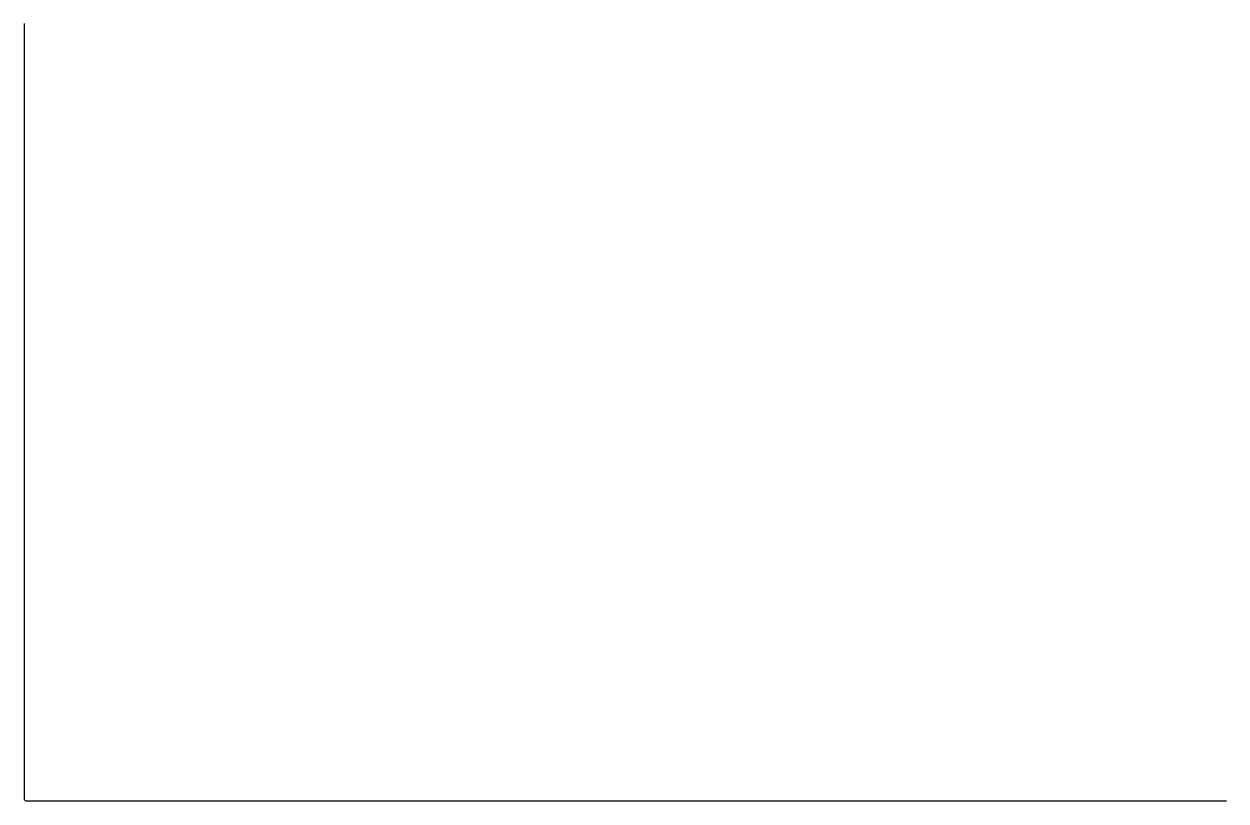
# Model space of a CAD drawing. Extents: x 17 to 315, y 22 to 215.
# Drawn here: x 17 to 166.1, y 22.1 to 118.5 of the extents above; entities that cross this region are included whole.
import ezdxf

# ---------------------------------------------------------------- set-up
doc = ezdxf.new("R2010")
doc.units = 0

msp = doc.modelspace()

# ---------------------------------------------------------------- linework, layer by layer
at = {"layer": 'contour_0'}
for p, q in [((16.99, 118.58), (16.99, 118.41)), ((16.99, 118.41), (16.99, 118.23)), ((16.99, 118.23), (16.99, 118.05)), ((16.99, 118.05), (16.99, 117.88)), ((16.99, 117.88), (16.99, 117.7)), ((16.99, 117.7), (16.99, 117.52)), ((16.99, 117.52), (16.99, 117.35)), ((16.99, 117.35), (16.99, 117.17)), ((16.99, 117.17), (16.99, 116.99)), ((16.99, 116.99), (16.99, 116.81)), ((16.99, 116.81), (16.99, 116.64)), ((16.99, 116.64), (16.99, 116.46)), ((16.99, 116.46), (16.99, 116.28)), ((16.99, 116.28), (16.99, 116.11)), ((16.99, 116.11), (16.99, 115.93)), ((16.99, 115.93), (16.99, 115.75)), ((16.99, 115.75), (16.99, 115.58)), ((16.99, 115.58), (16.99, 115.4)), ((16.99, 115.4), (16.99, 115.22)), ((16.99, 115.22), (16.99, 115.04)), ((16.99, 115.04), (16.99, 114.87)), ((16.99, 114.87), (16.99, 114.69)), ((16.99, 114.69), (16.99, 114.51)), ((16.99, 114.51), (16.99, 114.34)), ((16.99, 114.34), (16.99, 114.16)), ((16.99, 114.16), (16.99, 113.98)), ((16.99, 113.98), (16.99, 113.81)), ((16.99, 113.81), (16.99, 113.63)), ((16.99, 113.63), (16.99, 113.45)), ((16.99, 113.45), (16.99, 113.27)), ((16.99, 113.27), (16.99, 113.1)), ((16.99, 113.1), (16.99, 112.92)), ((16.99, 112.92), (16.99, 112.74)), ((16.99, 112.74), (16.99, 112.57)), ((16.99, 112.57), (16.99, 112.39)), ((16.99, 112.39), (16.99, 112.21)), ((16.99, 112.21), (16.99, 112.04)), ((16.99, 112.04), (16.99, 111.86)), ((16.99, 111.86), (16.99, 111.68)), ((16.99, 111.68), (16.99, 111.5)), ((16.99, 111.5), (16.99, 111.33)), ((16.99, 111.33), (16.99, 111.15)), ((16.99, 111.15), (16.99, 110.97)), ((16.99, 110.97), (16.99, 110.8)), ((16.99, 110.8), (16.99, 110.62)), ((16.99, 110.62), (16.99, 110.44)), ((16.99, 110.44), (16.99, 110.27)), ((16.99, 110.27), (16.99, 110.09)), ((16.99, 110.09), (16.99, 109.91)), ((16.99, 109.91), (16.99, 109.73)), ((16.99, 109.73), (16.99, 109.56)), ((16.99, 109.56), (16.99, 109.38)), ((16.99, 109.38), (16.99, 109.2)), ((16.99, 109.2), (16.99, 109.03)), ((16.99, 109.03), (16.99, 108.85)), ((16.99, 108.85), (16.99, 108.67)), ((16.99, 108.67), (16.99, 108.5)), ((16.99, 108.5), (16.99, 108.32)), ((16.99, 108.32), (16.99, 108.14)), ((16.99, 108.14), (16.99, 107.96)), ((16.99, 107.96), (16.99, 107.79)), ((16.99, 107.79), (16.99, 107.61)), ((16.99, 107.61), (16.99, 107.43)), ((16.99, 107.43), (16.99, 107.26)), ((16.99, 107.26), (16.99, 107.08)), ((16.99, 107.08), (16.99, 106.9)), ((16.99, 106.9), (16.99, 106.73)), ((16.99, 106.73), (16.99, 106.55)), ((16.99, 106.55), (16.99, 106.37)), ((16.99, 106.37), (16.99, 106.19)), ((16.99, 106.19), (16.99, 106.02)), ((16.99, 106.02), (16.99, 105.84)), ((16.99, 105.84), (16.99, 105.66)), ((16.99, 105.66), (16.99, 105.49)), ((16.99, 105.49), (16.99, 105.31)), ((16.99, 105.31), (16.99, 105.13)), ((16.99, 105.13), (16.99, 104.96)), ((16.99, 104.96), (16.99, 104.78)), ((16.99, 104.78), (16.99, 104.6)), ((16.99, 104.6), (16.99, 104.42)), ((16.99, 104.42), (16.99, 104.25)), ((16.99, 104.25), (16.99, 104.07)), ((16.99, 104.07), (16.99, 103.89)), ((16.99, 103.89), (16.99, 103.72)), ((16.99, 103.72), (16.99, 103.54)), ((16.99, 103.54), (16.99, 103.36)), ((16.99, 103.36), (16.99, 103.19)), ((16.99, 103.19), (16.99, 103.01)), ((16.99, 103.01), (16.99, 102.83)), ((16.99, 102.83), (16.99, 102.65)), ((16.99, 102.65), (16.99, 102.48)), ((16.99, 102.48), (16.99, 102.3)), ((16.99, 102.3), (16.99, 102.12)), ((16.99, 102.12), (16.99, 101.95)), ((16.99, 101.95), (16.99, 101.77)), ((16.99, 101.77), (16.99, 101.59)), ((16.99, 101.59), (16.99, 101.42)), ((16.99, 101.42), (16.99, 101.24)), ((16.99, 101.24), (16.99, 101.06)), ((16.99, 101.06), (16.99, 100.88)), ((16.99, 100.88), (16.99, 100.71)), ((16.99, 100.71), (16.99, 100.53)), ((16.99, 100.53), (16.99, 100.35)), ((16.99, 100.35), (16.99, 100.18)), ((16.99, 100.18), (16.99, 100)), ((16.99, 100), (16.99, 99.82)), ((16.99, 99.82), (16.99, 99.65)), ((16.99, 99.65), (16.99, 99.47)), ((16.99, 99.47), (16.99, 99.29)), ((16.99, 99.29), (16.99, 99.12)), ((16.99, 99.12), (16.99, 98.94)), ((16.99, 98.94), (16.99, 98.76)), ((16.99, 98.76), (16.99, 98.58)), ((16.99, 98.58), (16.99, 98.41)), ((16.99, 98.41), (16.99, 98.23)), ((16.99, 98.23), (16.99, 98.05)), ((16.99, 98.05), (16.99, 97.88)), ((16.99, 97.88), (16.99, 97.7)), ((16.99, 97.7), (16.99, 97.52)), ((16.99, 97.52), (16.99, 97.35)), ((16.99, 97.35), (16.99, 97.17)), ((16.99, 97.17), (16.99, 96.99)), ((16.99, 96.99), (16.99, 96.81)), ((16.99, 96.81), (16.99, 96.64)), ((16.99, 96.64), (16.99, 96.46)), ((16.99, 96.46), (16.99, 96.28)), ((16.99, 96.28), (16.99, 96.11)), ((16.99, 96.11), (16.99, 95.93)), ((16.99, 95.93), (16.99, 95.75)), ((16.99, 95.75), (16.99, 95.58)), ((16.99, 95.58), (16.99, 95.4)), ((16.99, 95.4), (16.99, 95.22)), ((16.99, 95.22), (16.99, 95.04)), ((16.99, 95.04), (16.99, 94.87)), ((16.99, 94.87), (16.99, 94.69)), ((16.99, 94.69), (16.99, 94.51)), ((16.99, 94.51), (16.99, 94.34)), ((16.99, 94.34), (16.99, 94.16)), ((16.99, 94.16), (16.99, 93.98)), ((16.99, 93.98), (16.99, 93.81)), ((16.99, 93.81), (16.99, 93.63)), ((16.99, 93.63), (16.99, 93.45)), ((16.99, 93.45), (16.99, 93.27)), ((16.99, 93.27), (16.99, 93.1)), ((16.99, 93.1), (16.99, 92.92)), ((16.99, 92.92), (16.99, 92.74)), ((16.99, 92.74), (16.99, 92.57)), ((16.99, 92.57), (16.99, 92.39)), ((16.99, 92.39), (16.99, 92.21)), ((16.99, 92.21), (16.99, 92.04)), ((16.99, 92.04), (16.99, 91.86)), ((16.99, 91.86), (16.99, 91.68)), ((16.99, 91.68), (16.99, 91.5)), ((16.99, 91.5), (16.99, 91.33)), ((16.99, 91.33), (16.99, 91.15)), ((16.99, 91.15), (16.99, 90.97)), ((16.99, 90.97), (16.99, 90.8)), ((16.99, 90.8), (16.99, 90.62)), ((16.99, 90.62), (16.99, 90.44)), ((16.99, 90.44), (16.99, 90.27)), ((16.99, 90.27), (16.99, 90.09)), ((16.99, 90.09), (16.99, 89.91)), ((16.99, 89.91), (16.99, 89.73)), ((16.99, 89.73), (16.99, 89.56)), ((16.99, 89.56), (16.99, 89.38)), ((16.99, 89.38), (16.99, 89.2)), ((16.99, 89.2), (16.99, 89.03)), ((16.99, 89.03), (16.99, 88.85)), ((16.99, 88.85), (16.99, 88.67)), ((16.99, 88.67), (16.99, 88.5)), ((16.99, 88.5), (16.99, 88.32)), ((16.99, 88.32), (16.99, 88.14)), ((16.99, 88.14), (16.99, 87.96)), ((16.99, 87.96), (16.99, 87.79)), ((16.99, 87.79), (16.99, 87.61)), ((16.99, 87.61), (16.99, 87.43)), ((16.99, 87.43), (16.99, 87.26)), ((16.99, 87.26), (16.99, 87.08)), ((16.99, 87.08), (16.99, 86.9)), ((16.99, 86.9), (16.99, 86.73)), ((16.99, 86.73), (16.99, 86.55)), ((16.99, 86.55), (16.99, 86.37)), ((16.99, 86.37), (16.99, 86.19)), ((16.99, 86.19), (16.99, 86.02)), ((16.99, 86.02), (16.99, 85.84)), ((16.99, 85.84), (16.99, 85.66)), ((16.99, 85.66), (16.99, 85.49)), ((16.99, 85.49), (16.99, 85.31)), ((16.99, 85.31), (16.99, 85.13)), ((16.99, 85.13), (16.99, 84.96)), ((16.99, 84.96), (16.99, 84.78)), ((16.99, 84.78), (16.99, 84.6)), ((16.99, 84.6), (16.99, 84.42)), ((16.99, 84.42), (16.99, 84.25)), ((16.99, 84.25), (16.99, 84.07)), ((16.99, 84.07), (16.99, 83.89)), ((16.99, 83.89), (16.99, 83.72)), ((16.99, 83.72), (16.99, 83.54)), ((16.99, 83.54), (16.99, 83.36)), ((16.99, 83.36), (16.99, 83.19)), ((16.99, 83.19), (16.99, 83.01)), ((16.99, 83.01), (16.99, 82.83)), ((16.99, 82.83), (16.99, 82.65)), ((16.99, 82.65), (16.99, 82.48)), ((16.99, 82.48), (16.99, 82.3)), ((16.99, 82.3), (16.99, 82.12)), ((16.99, 82.12), (16.99, 81.95)), ((16.99, 81.95), (16.99, 81.77)), ((16.99, 81.77), (16.99, 81.59)), ((16.99, 81.59), (16.99, 81.42)), ((16.99, 81.42), (16.99, 81.24)), ((16.99, 81.24), (16.99, 81.06)), ((16.99, 81.06), (16.99, 80.88)), ((16.99, 80.88), (16.99, 80.71)), ((16.99, 80.71), (16.99, 80.53)), ((16.99, 80.53), (16.99, 80.35)), ((16.99, 80.35), (16.99, 80.18)), ((16.99, 80.18), (16.99, 80)), ((16.99, 80), (16.99, 79.82)), ((16.99, 79.82), (16.99, 79.65)), ((16.99, 79.65), (16.99, 79.47)), ((16.99, 79.47), (16.99, 79.29)), ((16.99, 79.29), (16.99, 79.12)), ((16.99, 79.12), (16.99, 78.94)), ((16.99, 78.94), (16.99, 78.76)), ((16.99, 78.76), (16.99, 78.58)), ((16.99, 78.58), (16.99, 78.41)), ((16.99, 78.41), (16.99, 78.23)), ((16.99, 78.23), (16.99, 78.05)), ((16.99, 78.05), (16.99, 77.88)), ((16.99, 77.88), (16.99, 77.7)), ((16.99, 77.7), (16.99, 77.52)), ((16.99, 77.52), (16.99, 77.35)), ((16.99, 77.35), (16.99, 77.17)), ((16.99, 77.17), (16.99, 76.99)), ((16.99, 76.99), (16.99, 76.81)), ((16.99, 76.81), (16.99, 76.64)), ((16.99, 76.64), (16.99, 76.46)), ((16.99, 76.46), (16.99, 76.28)), ((16.99, 76.28), (16.99, 76.11)), ((16.99, 76.11), (16.99, 75.93)), ((16.99, 75.93), (16.99, 75.75)), ((16.99, 75.75), (16.99, 75.58)), ((16.99, 75.58), (16.99, 75.4)), ((16.99, 75.4), (16.99, 75.22)), ((16.99, 75.22), (16.99, 75.04)), ((16.99, 75.04), (16.99, 74.87)), ((16.99, 74.87), (16.99, 74.69)), ((16.99, 74.69), (16.99, 74.51)), ((16.99, 74.51), (16.99, 74.34)), ((16.99, 74.34), (16.99, 74.16)), ((16.99, 74.16), (16.99, 73.98)), ((16.99, 73.98), (16.99, 73.81)), ((16.99, 73.81), (16.99, 73.63)), ((16.99, 73.63), (16.99, 73.45)), ((16.99, 73.45), (16.99, 73.27)), ((16.99, 73.27), (16.99, 73.1)), ((16.99, 73.1), (16.99, 72.92)), ((16.99, 72.92), (16.99, 72.74)), ((16.99, 72.74), (16.99, 72.57)), ((16.99, 72.57), (16.99, 72.39)), ((16.99, 72.39), (16.99, 72.21)), ((16.99, 72.21), (16.99, 72.04)), ((16.99, 72.04), (16.99, 71.86)), ((16.99, 71.86), (16.99, 71.68)), ((16.99, 71.68), (16.99, 71.5)), ((16.99, 71.5), (16.99, 71.33)), ((16.99, 71.33), (16.99, 71.15)), ((16.99, 71.15), (16.99, 70.97)), ((16.99, 70.97), (16.99, 70.8)), ((16.99, 70.8), (16.99, 70.62)), ((16.99, 70.62), (16.99, 70.44)), ((16.99, 70.44), (16.99, 70.27)), ((16.99, 70.27), (16.99, 70.09)), ((16.99, 70.09), (16.99, 69.91)), ((16.99, 69.91), (16.99, 69.73)), ((16.99, 69.73), (16.99, 69.56)), ((16.99, 69.56), (16.99, 69.38)), ((16.99, 69.38), (16.99, 69.2)), ((16.99, 69.2), (16.99, 69.03)), ((16.99, 69.03), (16.99, 68.85)), ((16.99, 68.85), (16.99, 68.67)), ((16.99, 68.67), (16.99, 68.5)), ((16.99, 68.5), (16.99, 68.32)), ((16.99, 68.32), (16.99, 68.14)), ((16.99, 68.14), (16.99, 67.96)), ((16.99, 67.96), (16.99, 67.79)), ((16.99, 67.79), (16.99, 67.61)), ((16.99, 67.61), (16.99, 67.43)), ((16.99, 67.43), (16.99, 67.26)), ((16.99, 67.26), (16.99, 67.08)), ((16.99, 67.08), (16.99, 66.9)), ((16.99, 66.9), (16.99, 66.73)), ((16.99, 66.73), (16.99, 66.55)), ((16.99, 66.55), (16.99, 66.37)), ((16.99, 66.37), (16.99, 66.19)), ((16.99, 66.19), (16.99, 66.02)), ((16.99, 66.02), (16.99, 65.84)), ((16.99, 65.84), (16.99, 65.66)), ((16.99, 65.66), (16.99, 65.49)), ((16.99, 65.49), (16.99, 65.31)), ((16.99, 65.31), (16.99, 65.13)), ((16.99, 65.13), (16.99, 64.96)), ((16.99, 64.96), (16.99, 64.78)), ((16.99, 64.78), (16.99, 64.6)), ((16.99, 64.6), (16.99, 64.42)), ((16.99, 64.42), (16.99, 64.25)), ((16.99, 64.25), (16.99, 64.07)), ((16.99, 64.07), (16.99, 63.89)), ((16.99, 63.89), (16.99, 63.72)), ((16.99, 63.72), (16.99, 63.54)), ((16.99, 63.54), (16.99, 63.36)), ((16.99, 63.36), (16.99, 63.19)), ((16.99, 63.19), (16.99, 63.01)), ((16.99, 63.01), (16.99, 62.83)), ((16.99, 62.83), (16.99, 62.65)), ((16.99, 62.65), (16.99, 62.48)), ((16.99, 62.48), (16.99, 62.3)), ((16.99, 62.3), (16.99, 62.12)), ((16.99, 62.12), (16.99, 61.95)), ((16.99, 61.95), (16.99, 61.77)), ((16.99, 61.77), (16.99, 61.59)), ((16.99, 61.59), (16.99, 61.42)), ((16.99, 61.42), (16.99, 61.24)), ((16.99, 61.24), (16.99, 61.06)), ((16.99, 61.06), (16.99, 60.88)), ((16.99, 60.88), (16.99, 60.71)), ((16.99, 60.71), (16.99, 60.53)), ((16.99, 60.53), (16.99, 60.35)), ((16.99, 60.35), (16.99, 60.18)), ((16.99, 60.18), (16.99, 60)), ((16.99, 60), (16.99, 59.82)), ((16.99, 59.82), (16.99, 59.65)), ((16.99, 59.65), (16.99, 59.47)), ((16.99, 59.47), (16.99, 59.29)), ((16.99, 59.29), (16.99, 59.12)), ((16.99, 59.12), (16.99, 58.94)), ((16.99, 58.94), (16.99, 58.76)), ((16.99, 58.76), (16.99, 58.58)), ((16.99, 58.58), (16.99, 58.41)), ((16.99, 58.41), (16.99, 58.23)), ((16.99, 58.23), (16.99, 58.05)), ((16.99, 58.05), (16.99, 57.88)), ((16.99, 57.88), (16.99, 57.7)), ((16.99, 57.7), (16.99, 57.52)), ((16.99, 57.52), (16.99, 57.35)), ((16.99, 57.35), (16.99, 57.17)), ((16.99, 57.17), (16.99, 56.99)), ((16.99, 56.99), (16.99, 56.81)), ((16.99, 56.81), (16.99, 56.64)), ((16.99, 56.64), (16.99, 56.46)), ((16.99, 56.46), (16.99, 56.28)), ((16.99, 56.28), (16.99, 56.11)), ((16.99, 56.11), (16.99, 55.93)), ((16.99, 55.93), (16.99, 55.75)), ((16.99, 55.75), (16.99, 55.58)), ((16.99, 55.58), (16.99, 55.4)), ((16.99, 55.4), (16.99, 55.22)), ((16.99, 55.22), (16.99, 55.04)), ((16.99, 55.04), (16.99, 54.87)), ((16.99, 54.87), (16.99, 54.69)), ((16.99, 54.69), (16.99, 54.51)), ((16.99, 54.51), (16.99, 54.34)), ((16.99, 54.34), (16.99, 54.16)), ((16.99, 54.16), (16.99, 53.98)), ((16.99, 53.98), (16.99, 53.81)), ((16.99, 53.81), (16.99, 53.63)), ((16.99, 53.63), (16.99, 53.45)), ((16.99, 53.45), (16.99, 53.27)), ((16.99, 53.27), (16.99, 53.1)), ((16.99, 53.1), (16.99, 52.92)), ((16.99, 52.92), (16.99, 52.74)), ((16.99, 52.74), (16.99, 52.57)), ((16.99, 52.57), (16.99, 52.39)), ((16.99, 52.39), (16.99, 52.21)), ((16.99, 52.21), (16.99, 52.04)), ((16.99, 52.04), (16.99, 51.86)), ((16.99, 51.86), (16.99, 51.68)), ((16.99, 51.68), (16.99, 51.5)), ((16.99, 51.5), (16.99, 51.33)), ((16.99, 51.33), (16.99, 51.15)), ((16.99, 51.15), (16.99, 50.97)), ((16.99, 50.97), (16.99, 50.8)), ((16.99, 50.8), (16.99, 50.62)), ((16.99, 50.62), (16.99, 50.44)), ((16.99, 50.44), (16.99, 50.27)), ((16.99, 50.27), (16.99, 50.09)), ((16.99, 50.09), (16.99, 49.91)), ((16.99, 49.91), (16.99, 49.73)), ((16.99, 49.73), (16.99, 49.56)), ((16.99, 49.56), (16.99, 49.38)), ((16.99, 49.38), (16.99, 49.2)), ((16.99, 49.2), (16.99, 49.03)), ((16.99, 49.03), (16.99, 48.85)), ((16.99, 48.85), (16.99, 48.67)), ((16.99, 48.67), (16.99, 48.5)), ((16.99, 48.5), (16.99, 48.32)), ((16.99, 48.32), (16.99, 48.14)), ((16.99, 48.14), (16.99, 47.96)), ((16.99, 47.96), (16.99, 47.79)), ((16.99, 47.79), (16.99, 47.61)), ((16.99, 47.61), (16.99, 47.43)), ((16.99, 47.43), (16.99, 47.26)), ((16.99, 47.26), (16.99, 47.08)), ((16.99, 47.08), (16.99, 46.9)), ((16.99, 46.9), (16.99, 46.73)), ((16.99, 46.73), (16.99, 46.55)), ((16.99, 46.55), (16.99, 46.37)), ((16.99, 46.37), (16.99, 46.19)), ((16.99, 46.19), (16.99, 46.02)), ((16.99, 46.02), (16.99, 45.84)), ((16.99, 45.84), (16.99, 45.66)), ((16.99, 45.66), (16.99, 45.49)), ((16.99, 45.49), (16.99, 45.31)), ((16.99, 45.31), (16.99, 45.13)), ((16.99, 45.13), (16.99, 44.96)), ((16.99, 44.96), (16.99, 44.78)), ((16.99, 44.78), (16.99, 44.6)), ((16.99, 44.6), (16.99, 44.42)), ((16.99, 44.42), (16.99, 44.25)), ((16.99, 44.25), (16.99, 44.07)), ((16.99, 44.07), (16.99, 43.89)), ((16.99, 43.89), (16.99, 43.72)), ((16.99, 43.72), (16.99, 43.54)), ((16.99, 43.54), (16.99, 43.36)), ((16.99, 43.36), (16.99, 43.19)), ((16.99, 43.19), (16.99, 43.01)), ((16.99, 43.01), (16.99, 42.83)), ((16.99, 42.83), (16.99, 42.65)), ((16.99, 42.65), (16.99, 42.48)), ((16.99, 42.48), (16.99, 42.3)), ((16.99, 42.3), (16.99, 42.12)), ((16.99, 42.12), (16.99, 41.95)), ((16.99, 41.95), (16.99, 41.77)), ((16.99, 41.77), (16.99, 41.59)), ((16.99, 41.59), (16.99, 41.42)), ((16.99, 41.42), (16.99, 41.24)), ((16.99, 41.24), (16.99, 41.06)), ((16.99, 41.06), (16.99, 40.88)), ((16.99, 40.88), (16.99, 40.71)), ((16.99, 40.71), (16.99, 40.53)), ((16.99, 40.53), (16.99, 40.35)), ((16.99, 40.35), (16.99, 40.18)), ((16.99, 40.18), (16.99, 40)), ((16.99, 40), (16.99, 39.82)), ((16.99, 39.82), (16.99, 39.65)), ((16.99, 39.65), (16.99, 39.47)), ((16.99, 39.47), (16.99, 39.29)), ((16.99, 39.29), (16.99, 39.12)), ((16.99, 39.12), (16.99, 38.94)), ((16.99, 38.94), (16.99, 38.76)), ((16.99, 38.76), (16.99, 38.58)), ((16.99, 38.58), (16.99, 38.41)), ((16.99, 38.41), (16.99, 38.23)), ((16.99, 38.23), (16.99, 38.05)), ((16.99, 38.05), (16.99, 37.88)), ((16.99, 37.88), (16.99, 37.7)), ((16.99, 37.7), (16.99, 37.52)), ((16.99, 37.52), (16.99, 37.35)), ((16.99, 37.35), (16.99, 37.17)), ((16.99, 37.17), (16.99, 36.99)), ((16.99, 36.99), (16.99, 36.81)), ((16.99, 36.81), (16.99, 36.64)), ((16.99, 36.64), (16.99, 36.46)), ((16.99, 36.46), (16.99, 36.28)), ((16.99, 36.28), (16.99, 36.11)), ((16.99, 36.11), (16.99, 35.93)), ((16.99, 35.93), (16.99, 35.75)), ((16.99, 35.75), (16.99, 35.58)), ((16.99, 35.58), (16.99, 35.4)), ((16.99, 35.4), (16.99, 35.22)), ((16.99, 35.22), (16.99, 35.04)), ((16.99, 35.04), (16.99, 34.87)), ((16.99, 34.87), (16.99, 34.69)), ((16.99, 34.69), (16.99, 34.51)), ((16.99, 34.51), (16.99, 34.34)), ((16.99, 34.34), (16.99, 34.16)), ((16.99, 34.16), (16.99, 33.98)), ((16.99, 33.98), (16.99, 33.81)), ((16.99, 33.81), (16.99, 33.63)), ((16.99, 33.63), (16.99, 33.45)), ((16.99, 33.45), (16.99, 33.27)), ((16.99, 33.27), (16.99, 33.1)), ((16.99, 33.1), (16.99, 32.92)), ((16.99, 32.92), (16.99, 32.74)), ((16.99, 32.74), (16.99, 32.57)), ((16.99, 32.57), (16.99, 32.39)), ((16.99, 32.39), (16.99, 32.21)), ((16.99, 32.21), (16.99, 32.04)), ((16.99, 32.04), (16.99, 31.86)), ((16.99, 31.86), (16.99, 31.68)), ((16.99, 31.68), (16.99, 31.5)), ((16.99, 31.5), (16.99, 31.33)), ((16.99, 31.33), (16.99, 31.15)), ((16.99, 31.15), (16.99, 30.97)), ((16.99, 30.97), (16.99, 30.8)), ((16.99, 30.8), (16.99, 30.62)), ((16.99, 30.62), (16.99, 30.44)), ((16.99, 30.44), (16.99, 30.27)), ((16.99, 30.27), (16.99, 30.09)), ((16.99, 30.09), (16.99, 29.91)), ((16.99, 29.91), (16.99, 29.73)), ((16.99, 29.73), (16.99, 29.56)), ((16.99, 29.56), (16.99, 29.38)), ((16.99, 29.38), (16.99, 29.2)), ((16.99, 29.2), (16.99, 29.03)), ((16.99, 29.03), (16.99, 28.85)), ((16.99, 28.85), (16.99, 28.67)), ((16.99, 28.67), (16.99, 28.5)), ((16.99, 28.5), (16.99, 28.32)), ((16.99, 28.32), (16.99, 28.14)), ((16.99, 28.14), (16.99, 27.96)), ((16.99, 27.96), (16.99, 27.79)), ((16.99, 27.79), (16.99, 27.61)), ((16.99, 27.61), (16.99, 27.43)), ((16.99, 27.43), (16.99, 27.26)), ((16.99, 27.26), (16.99, 27.08)), ((16.99, 27.08), (16.99, 26.9)), ((16.99, 26.9), (16.99, 26.73)), ((16.99, 26.73), (16.99, 26.55)), ((16.99, 26.55), (16.99, 26.37)), ((16.99, 26.37), (16.99, 26.19)), ((16.99, 26.19), (16.99, 26.02)), ((16.99, 26.02), (16.99, 25.84)), ((16.99, 25.84), (16.99, 25.66)), ((16.99, 25.66), (16.99, 25.49)), ((16.99, 25.49), (16.99, 25.31)), ((16.99, 25.31), (16.99, 25.13)), ((16.99, 25.13), (16.99, 24.96)), ((16.99, 24.96), (16.99, 24.78)), ((16.99, 24.78), (16.99, 24.6)), ((16.99, 24.6), (16.99, 24.42)), ((16.99, 24.42), (16.99, 24.25)), ((16.99, 24.25), (16.99, 24.07)), ((16.99, 24.07), (16.99, 23.89)), ((16.99, 23.89), (16.99, 23.72)), ((16.99, 23.72), (16.99, 23.54)), ((16.99, 23.54), (16.99, 23.36)), ((16.99, 23.36), (16.99, 23.19)), ((16.99, 23.19), (16.99, 23.01)), ((16.99, 23.01), (16.99, 22.83)), ((16.99, 22.83), (16.99, 22.65)), ((16.99, 22.65), (16.99, 22.48)), ((16.99, 22.48), (16.99, 22.3)), ((16.99, 22.3), (17.17, 22.12)), ((17.17, 22.12), (17.35, 22.12)), ((17.35, 22.12), (17.52, 22.12)), ((17.52, 22.12), (17.7, 22.12)), ((17.7, 22.12), (17.88, 22.12)), ((17.88, 22.12), (18.05, 22.12)), ((18.05, 22.12), (18.23, 22.12)), ((18.23, 22.12), (18.41, 22.12)), ((18.41, 22.12), (18.58, 22.12)), ((18.58, 22.12), (18.76, 22.12)), ((18.76, 22.12), (18.94, 22.12)), ((18.94, 22.12), (19.12, 22.12)), ((19.12, 22.12), (19.29, 22.12)), ((19.29, 22.12), (19.47, 22.12)), ((19.47, 22.12), (19.65, 22.12)), ((19.65, 22.12), (19.82, 22.12)), ((19.82, 22.12), (20, 22.12)), ((20, 22.12), (20.18, 22.12)), ((20.18, 22.12), (20.35, 22.12)), ((20.35, 22.12), (20.53, 22.12)), ((20.53, 22.12), (20.71, 22.12)), ((20.71, 22.12), (20.88, 22.12)), ((20.88, 22.12), (21.06, 22.12)), ((21.06, 22.12), (21.24, 22.12)), ((21.24, 22.12), (21.42, 22.12)), ((21.42, 22.12), (21.59, 22.12)), ((21.59, 22.12), (21.77, 22.12)), ((21.77, 22.12), (21.95, 22.12)), ((21.95, 22.12), (22.12, 22.12)), ((22.12, 22.12), (22.3, 22.12)), ((22.3, 22.12), (22.48, 22.12)), ((22.48, 22.12), (22.65, 22.12)), ((22.65, 22.12), (22.83, 22.12)), ((22.83, 22.12), (23.01, 22.12)), ((23.01, 22.12), (23.19, 22.12)), ((23.19, 22.12), (23.36, 22.12)), ((23.36, 22.12), (23.54, 22.12)), ((23.54, 22.12), (23.72, 22.12)), ((23.72, 22.12), (23.89, 22.12)), ((23.89, 22.12), (24.07, 22.12)), ((24.07, 22.12), (24.25, 22.12)), ((24.25, 22.12), (24.42, 22.12)), ((24.42, 22.12), (24.6, 22.12)), ((24.6, 22.12), (24.78, 22.12)), ((24.78, 22.12), (24.96, 22.12)), ((24.96, 22.12), (25.13, 22.12)), ((25.13, 22.12), (25.31, 22.12)), ((25.31, 22.12), (25.49, 22.12)), ((25.49, 22.12), (25.66, 22.12)), ((25.66, 22.12), (25.84, 22.12)), ((25.84, 22.12), (26.02, 22.12)), ((26.02, 22.12), (26.19, 22.12)), ((26.19, 22.12), (26.37, 22.12)), ((26.37, 22.12), (26.55, 22.12)), ((26.55, 22.12), (26.73, 22.12)), ((26.73, 22.12), (26.9, 22.12)), ((26.9, 22.12), (27.08, 22.12)), ((27.08, 22.12), (27.26, 22.12)), ((27.26, 22.12), (27.43, 22.12)), ((27.43, 22.12), (27.61, 22.12)), ((27.61, 22.12), (27.79, 22.12)), ((27.79, 22.12), (27.96, 22.12)), ((27.96, 22.12), (28.14, 22.12)), ((28.14, 22.12), (28.32, 22.12)), ((28.32, 22.12), (28.5, 22.12)), ((28.5, 22.12), (28.67, 22.12)), ((28.67, 22.12), (28.85, 22.12)), ((28.85, 22.12), (29.03, 22.12)), ((29.03, 22.12), (29.2, 22.12)), ((29.2, 22.12), (29.38, 22.12)), ((29.38, 22.12), (29.56, 22.12)), ((29.56, 22.12), (29.73, 22.12)), ((29.73, 22.12), (29.91, 22.12)), ((29.91, 22.12), (30.09, 22.12)), ((30.09, 22.12), (30.27, 22.12)), ((30.27, 22.12), (30.44, 22.12)), ((30.44, 22.12), (30.62, 22.12)), ((30.62, 22.12), (30.8, 22.12)), ((30.8, 22.12), (30.97, 22.12)), ((30.97, 22.12), (31.15, 22.12)), ((31.15, 22.12), (31.33, 22.12)), ((31.33, 22.12), (31.5, 22.12)), ((31.5, 22.12), (31.68, 22.12)), ((31.68, 22.12), (31.86, 22.12)), ((31.86, 22.12), (32.04, 22.12)), ((32.04, 22.12), (32.21, 22.12)), ((32.21, 22.12), (32.39, 22.12)), ((32.39, 22.12), (32.57, 22.12)), ((32.57, 22.12), (32.74, 22.12)), ((32.74, 22.12), (32.92, 22.12)), ((32.92, 22.12), (33.1, 22.12)), ((33.1, 22.12), (33.27, 22.12)), ((33.27, 22.12), (33.45, 22.12)), ((33.45, 22.12), (33.63, 22.12)), ((33.63, 22.12), (33.81, 22.12)), ((33.81, 22.12), (33.98, 22.12)), ((33.98, 22.12), (34.16, 22.12)), ((34.16, 22.12), (34.34, 22.12)), ((34.34, 22.12), (34.51, 22.12)), ((34.51, 22.12), (34.69, 22.12)), ((34.69, 22.12), (34.87, 22.12)), ((34.87, 22.12), (35.04, 22.12)), ((35.04, 22.12), (35.22, 22.12)), ((35.22, 22.12), (35.4, 22.12)), ((35.4, 22.12), (35.58, 22.12)), ((35.58, 22.12), (35.75, 22.12)), ((35.75, 22.12), (35.93, 22.12)), ((35.93, 22.12), (36.11, 22.12)), ((36.11, 22.12), (36.28, 22.12)), ((36.28, 22.12), (36.46, 22.12)), ((36.46, 22.12), (36.64, 22.12)), ((36.64, 22.12), (36.81, 22.12)), ((36.81, 22.12), (36.99, 22.12)), ((36.99, 22.12), (37.17, 22.12)), ((37.17, 22.12), (37.35, 22.12)), ((37.35, 22.12), (37.52, 22.12)), ((37.52, 22.12), (37.7, 22.12)), ((37.7, 22.12), (37.88, 22.12)), ((37.88, 22.12), (38.05, 22.12)), ((38.05, 22.12), (38.23, 22.12)), ((38.23, 22.12), (38.41, 22.12)), ((38.41, 22.12), (38.58, 22.12)), ((38.58, 22.12), (38.76, 22.12)), ((38.76, 22.12), (38.94, 22.12)), ((38.94, 22.12), (39.12, 22.12)), ((39.12, 22.12), (39.29, 22.12)), ((39.29, 22.12), (39.47, 22.12)), ((39.47, 22.12), (39.65, 22.12)), ((39.65, 22.12), (39.82, 22.12)), ((39.82, 22.12), (40, 22.12)), ((40, 22.12), (40.18, 22.12)), ((40.18, 22.12), (40.35, 22.12)), ((40.35, 22.12), (40.53, 22.12)), ((40.53, 22.12), (40.71, 22.12)), ((40.71, 22.12), (40.88, 22.12)), ((40.88, 22.12), (41.06, 22.12)), ((41.06, 22.12), (41.24, 22.12)), ((41.24, 22.12), (41.42, 22.12)), ((41.42, 22.12), (41.59, 22.12)), ((41.59, 22.12), (41.77, 22.12)), ((41.77, 22.12), (41.95, 22.12)), ((41.95, 22.12), (42.12, 22.12)), ((42.12, 22.12), (42.3, 22.12)), ((42.3, 22.12), (42.48, 22.12)), ((42.48, 22.12), (42.65, 22.12)), ((42.65, 22.12), (42.83, 22.12)), ((42.83, 22.12), (43.01, 22.12)), ((43.01, 22.12), (43.19, 22.12)), ((43.19, 22.12), (43.36, 22.12)), ((43.36, 22.12), (43.54, 22.12)), ((43.54, 22.12), (43.72, 22.12)), ((43.72, 22.12), (43.89, 22.12)), ((43.89, 22.12), (44.07, 22.12)), ((44.07, 22.12), (44.25, 22.12)), ((44.25, 22.12), (44.42, 22.12)), ((44.42, 22.12), (44.6, 22.12)), ((44.6, 22.12), (44.78, 22.12)), ((44.78, 22.12), (44.96, 22.12)), ((44.96, 22.12), (45.13, 22.12)), ((45.13, 22.12), (45.31, 22.12)), ((45.31, 22.12), (45.49, 22.12)), ((45.49, 22.12), (45.66, 22.12)), ((45.66, 22.12), (45.84, 22.12)), ((45.84, 22.12), (46.02, 22.12)), ((46.02, 22.12), (46.19, 22.12)), ((46.19, 22.12), (46.37, 22.12)), ((46.37, 22.12), (46.55, 22.12)), ((46.55, 22.12), (46.73, 22.12)), ((46.73, 22.12), (46.9, 22.12)), ((46.9, 22.12), (47.08, 22.12)), ((47.08, 22.12), (47.26, 22.12)), ((47.26, 22.12), (47.43, 22.12)), ((47.43, 22.12), (47.61, 22.12)), ((47.61, 22.12), (47.79, 22.12)), ((47.79, 22.12), (47.96, 22.12)), ((47.96, 22.12), (48.14, 22.12)), ((48.14, 22.12), (48.32, 22.12)), ((48.32, 22.12), (48.5, 22.12)), ((48.5, 22.12), (48.67, 22.12)), ((48.67, 22.12), (48.85, 22.12)), ((48.85, 22.12), (49.03, 22.12)), ((49.03, 22.12), (49.2, 22.12)), ((49.2, 22.12), (49.38, 22.12)), ((49.38, 22.12), (49.56, 22.12)), ((49.56, 22.12), (49.73, 22.12)), ((49.73, 22.12), (49.91, 22.12)), ((49.91, 22.12), (50.09, 22.12)), ((50.09, 22.12), (50.27, 22.12)), ((50.27, 22.12), (50.44, 22.12)), ((50.44, 22.12), (50.62, 22.12)), ((50.62, 22.12), (50.8, 22.12)), ((50.8, 22.12), (50.97, 22.12)), ((50.97, 22.12), (51.15, 22.12)), ((51.15, 22.12), (51.33, 22.12)), ((51.33, 22.12), (51.5, 22.12)), ((51.5, 22.12), (51.68, 22.12)), ((51.68, 22.12), (51.86, 22.12)), ((51.86, 22.12), (52.04, 22.12)), ((52.04, 22.12), (52.21, 22.12)), ((52.21, 22.12), (52.39, 22.12)), ((52.39, 22.12), (52.57, 22.12)), ((52.57, 22.12), (52.74, 22.12)), ((52.74, 22.12), (52.92, 22.12)), ((52.92, 22.12), (53.1, 22.12)), ((53.1, 22.12), (53.27, 22.12)), ((53.27, 22.12), (53.45, 22.12)), ((53.45, 22.12), (53.63, 22.12)), ((53.63, 22.12), (53.81, 22.12)), ((53.81, 22.12), (53.98, 22.12)), ((53.98, 22.12), (54.16, 22.12)), ((54.16, 22.12), (54.34, 22.12)), ((54.34, 22.12), (54.51, 22.12)), ((54.51, 22.12), (54.69, 22.12)), ((54.69, 22.12), (54.87, 22.12)), ((54.87, 22.12), (55.04, 22.12)), ((55.04, 22.12), (55.22, 22.12)), ((55.22, 22.12), (55.4, 22.12)), ((55.4, 22.12), (55.58, 22.12)), ((55.58, 22.12), (55.75, 22.12)), ((55.75, 22.12), (55.93, 22.12)), ((55.93, 22.12), (56.11, 22.12)), ((56.11, 22.12), (56.28, 22.12)), ((56.28, 22.12), (56.46, 22.12)), ((56.46, 22.12), (56.64, 22.12)), ((56.64, 22.12), (56.81, 22.12)), ((56.81, 22.12), (56.99, 22.12)), ((56.99, 22.12), (57.17, 22.12)), ((57.17, 22.12), (57.35, 22.12)), ((57.35, 22.12), (57.52, 22.12)), ((57.52, 22.12), (57.7, 22.12)), ((57.7, 22.12), (57.88, 22.12)), ((57.88, 22.12), (58.05, 22.12)), ((58.05, 22.12), (58.23, 22.12)), ((58.23, 22.12), (58.41, 22.12)), ((58.41, 22.12), (58.58, 22.12)), ((58.58, 22.12), (58.76, 22.12)), ((58.76, 22.12), (58.94, 22.12)), ((58.94, 22.12), (59.12, 22.12)), ((59.12, 22.12), (59.29, 22.12)), ((59.29, 22.12), (59.47, 22.12)), ((59.47, 22.12), (59.65, 22.12)), ((59.65, 22.12), (59.82, 22.12)), ((59.82, 22.12), (60, 22.12)), ((60, 22.12), (60.18, 22.12)), ((60.18, 22.12), (60.35, 22.12)), ((60.35, 22.12), (60.53, 22.12)), ((60.53, 22.12), (60.71, 22.12)), ((60.71, 22.12), (60.88, 22.12)), ((60.88, 22.12), (61.06, 22.12)), ((61.06, 22.12), (61.24, 22.12)), ((61.24, 22.12), (61.42, 22.12)), ((61.42, 22.12), (61.59, 22.12)), ((61.59, 22.12), (61.77, 22.12)), ((61.77, 22.12), (61.95, 22.12)), ((61.95, 22.12), (62.12, 22.12)), ((62.12, 22.12), (62.3, 22.12)), ((62.3, 22.12), (62.48, 22.12)), ((62.48, 22.12), (62.65, 22.12)), ((62.65, 22.12), (62.83, 22.12)), ((62.83, 22.12), (63.01, 22.12)), ((63.01, 22.12), (63.19, 22.12)), ((63.19, 22.12), (63.36, 22.12)), ((63.36, 22.12), (63.54, 22.12)), ((63.54, 22.12), (63.72, 22.12)), ((63.72, 22.12), (63.89, 22.12)), ((63.89, 22.12), (64.07, 22.12)), ((64.07, 22.12), (64.25, 22.12)), ((64.25, 22.12), (64.42, 22.12)), ((64.42, 22.12), (64.6, 22.12)), ((64.6, 22.12), (64.78, 22.12)), ((64.78, 22.12), (64.96, 22.12)), ((64.96, 22.12), (65.13, 22.12)), ((65.13, 22.12), (65.31, 22.12)), ((65.31, 22.12), (65.49, 22.12)), ((65.49, 22.12), (65.66, 22.12)), ((65.66, 22.12), (65.84, 22.12)), ((65.84, 22.12), (66.02, 22.12)), ((66.02, 22.12), (66.19, 22.12)), ((66.19, 22.12), (66.37, 22.12)), ((66.37, 22.12), (66.55, 22.12)), ((66.55, 22.12), (66.73, 22.12)), ((66.73, 22.12), (66.9, 22.12)), ((66.9, 22.12), (67.08, 22.12)), ((67.08, 22.12), (67.26, 22.12)), ((67.26, 22.12), (67.43, 22.12)), ((67.43, 22.12), (67.61, 22.12)), ((67.61, 22.12), (67.79, 22.12)), ((67.79, 22.12), (67.96, 22.12)), ((67.96, 22.12), (68.14, 22.12)), ((68.14, 22.12), (68.32, 22.12)), ((68.32, 22.12), (68.5, 22.12)), ((68.5, 22.12), (68.67, 22.12)), ((68.67, 22.12), (68.85, 22.12)), ((68.85, 22.12), (69.03, 22.12)), ((69.03, 22.12), (69.2, 22.12)), ((69.2, 22.12), (69.38, 22.12)), ((69.38, 22.12), (69.56, 22.12)), ((69.56, 22.12), (69.73, 22.12)), ((69.73, 22.12), (69.91, 22.12)), ((69.91, 22.12), (70.09, 22.12)), ((70.09, 22.12), (70.27, 22.12)), ((70.27, 22.12), (70.44, 22.12)), ((70.44, 22.12), (70.62, 22.12)), ((70.62, 22.12), (70.8, 22.12)), ((70.8, 22.12), (70.97, 22.12)), ((70.97, 22.12), (71.15, 22.12)), ((71.15, 22.12), (71.33, 22.12)), ((71.33, 22.12), (71.5, 22.12)), ((71.5, 22.12), (71.68, 22.12)), ((71.68, 22.12), (71.86, 22.12)), ((71.86, 22.12), (72.04, 22.12)), ((72.04, 22.12), (72.21, 22.12)), ((72.21, 22.12), (72.39, 22.12)), ((72.39, 22.12), (72.57, 22.12)), ((72.57, 22.12), (72.74, 22.12)), ((72.74, 22.12), (72.92, 22.12)), ((72.92, 22.12), (73.1, 22.12)), ((73.1, 22.12), (73.27, 22.12)), ((73.27, 22.12), (73.45, 22.12)), ((73.45, 22.12), (73.63, 22.12)), ((73.63, 22.12), (73.81, 22.12)), ((73.81, 22.12), (73.98, 22.12)), ((73.98, 22.12), (74.16, 22.12)), ((74.16, 22.12), (74.34, 22.12)), ((74.34, 22.12), (74.51, 22.12)), ((74.51, 22.12), (74.69, 22.12)), ((74.69, 22.12), (74.87, 22.12)), ((74.87, 22.12), (75.04, 22.12)), ((75.04, 22.12), (75.22, 22.12)), ((75.22, 22.12), (75.4, 22.12)), ((75.4, 22.12), (75.58, 22.12)), ((75.58, 22.12), (75.75, 22.12)), ((75.75, 22.12), (75.93, 22.12)), ((75.93, 22.12), (76.11, 22.12)), ((76.11, 22.12), (76.28, 22.12)), ((76.28, 22.12), (76.46, 22.12)), ((76.46, 22.12), (76.64, 22.12)), ((76.64, 22.12), (76.81, 22.12)), ((76.81, 22.12), (76.99, 22.12)), ((76.99, 22.12), (77.17, 22.12)), ((77.17, 22.12), (77.35, 22.12)), ((77.35, 22.12), (77.52, 22.12)), ((77.52, 22.12), (77.7, 22.12)), ((77.7, 22.12), (77.88, 22.12)), ((77.88, 22.12), (78.05, 22.12)), ((78.05, 22.12), (78.23, 22.12)), ((78.23, 22.12), (78.41, 22.12)), ((78.41, 22.12), (78.58, 22.12)), ((78.58, 22.12), (78.76, 22.12)), ((78.76, 22.12), (78.94, 22.12)), ((78.94, 22.12), (79.12, 22.12)), ((79.12, 22.12), (79.29, 22.12)), ((79.29, 22.12), (79.47, 22.12)), ((79.47, 22.12), (79.65, 22.12)), ((79.65, 22.12), (79.82, 22.12)), ((79.82, 22.12), (80, 22.12)), ((80, 22.12), (80.18, 22.12)), ((80.18, 22.12), (80.35, 22.12)), ((80.35, 22.12), (80.53, 22.12)), ((80.53, 22.12), (80.71, 22.12)), ((80.71, 22.12), (80.88, 22.12)), ((80.88, 22.12), (81.06, 22.12)), ((81.06, 22.12), (81.24, 22.12)), ((81.24, 22.12), (81.42, 22.12)), ((81.42, 22.12), (81.59, 22.12)), ((81.59, 22.12), (81.77, 22.12)), ((81.77, 22.12), (81.95, 22.12)), ((81.95, 22.12), (82.12, 22.12)), ((82.12, 22.12), (82.3, 22.12)), ((82.3, 22.12), (82.48, 22.12)), ((82.48, 22.12), (82.65, 22.12)), ((82.65, 22.12), (82.83, 22.12)), ((82.83, 22.12), (83.01, 22.12)), ((83.01, 22.12), (83.19, 22.12)), ((83.19, 22.12), (83.36, 22.12)), ((83.36, 22.12), (83.54, 22.12)), ((83.54, 22.12), (83.72, 22.12)), ((83.72, 22.12), (83.89, 22.12)), ((83.89, 22.12), (84.07, 22.12)), ((84.07, 22.12), (84.25, 22.12)), ((84.25, 22.12), (84.42, 22.12)), ((84.42, 22.12), (84.6, 22.12)), ((84.6, 22.12), (84.78, 22.12)), ((84.78, 22.12), (84.96, 22.12)), ((84.96, 22.12), (85.13, 22.12)), ((85.13, 22.12), (85.31, 22.12)), ((85.31, 22.12), (85.49, 22.12)), ((85.49, 22.12), (85.66, 22.12)), ((85.66, 22.12), (85.84, 22.12)), ((85.84, 22.12), (86.02, 22.12)), ((86.02, 22.12), (86.19, 22.12)), ((86.19, 22.12), (86.37, 22.12)), ((86.37, 22.12), (86.55, 22.12)), ((86.55, 22.12), (86.73, 22.12)), ((86.73, 22.12), (86.9, 22.12)), ((86.9, 22.12), (87.08, 22.12)), ((87.08, 22.12), (87.26, 22.12)), ((87.26, 22.12), (87.43, 22.12)), ((87.43, 22.12), (87.61, 22.12)), ((87.61, 22.12), (87.79, 22.12)), ((87.79, 22.12), (87.96, 22.12)), ((87.96, 22.12), (88.14, 22.12)), ((88.14, 22.12), (88.32, 22.12)), ((88.32, 22.12), (88.5, 22.12)), ((88.5, 22.12), (88.67, 22.12)), ((88.67, 22.12), (88.85, 22.12)), ((88.85, 22.12), (89.03, 22.12)), ((89.03, 22.12), (89.2, 22.12)), ((89.2, 22.12), (89.38, 22.12)), ((89.38, 22.12), (89.56, 22.12)), ((89.56, 22.12), (89.73, 22.12)), ((89.73, 22.12), (89.91, 22.12)), ((89.91, 22.12), (90.09, 22.12)), ((90.09, 22.12), (90.27, 22.12)), ((90.27, 22.12), (90.44, 22.12)), ((90.44, 22.12), (90.62, 22.12)), ((90.62, 22.12), (90.8, 22.12)), ((90.8, 22.12), (90.97, 22.12)), ((90.97, 22.12), (91.15, 22.12)), ((91.15, 22.12), (91.33, 22.12)), ((91.33, 22.12), (91.5, 22.12)), ((91.5, 22.12), (91.68, 22.12)), ((91.68, 22.12), (91.86, 22.12)), ((91.86, 22.12), (92.04, 22.12)), ((92.04, 22.12), (92.21, 22.12)), ((92.21, 22.12), (92.39, 22.12)), ((92.39, 22.12), (92.57, 22.12)), ((92.57, 22.12), (92.74, 22.12)), ((92.74, 22.12), (92.92, 22.12)), ((92.92, 22.12), (93.1, 22.12)), ((93.1, 22.12), (93.27, 22.12)), ((93.27, 22.12), (93.45, 22.12)), ((93.45, 22.12), (93.63, 22.12)), ((93.63, 22.12), (93.81, 22.12)), ((93.81, 22.12), (93.98, 22.12)), ((93.98, 22.12), (94.16, 22.12)), ((94.16, 22.12), (94.34, 22.12)), ((94.34, 22.12), (94.51, 22.12)), ((94.51, 22.12), (94.69, 22.12)), ((94.69, 22.12), (94.87, 22.12)), ((94.87, 22.12), (95.04, 22.12)), ((95.04, 22.12), (95.22, 22.12)), ((95.22, 22.12), (95.4, 22.12)), ((95.4, 22.12), (95.58, 22.12)), ((95.58, 22.12), (95.75, 22.12)), ((95.75, 22.12), (95.93, 22.12)), ((95.93, 22.12), (96.11, 22.12)), ((96.11, 22.12), (96.28, 22.12)), ((96.28, 22.12), (96.46, 22.12)), ((96.46, 22.12), (96.64, 22.12)), ((96.64, 22.12), (96.81, 22.12)), ((96.81, 22.12), (96.99, 22.12)), ((96.99, 22.12), (97.17, 22.12)), ((97.17, 22.12), (97.35, 22.12)), ((97.35, 22.12), (97.52, 22.12)), ((97.52, 22.12), (97.7, 22.12)), ((97.7, 22.12), (97.88, 22.12)), ((97.88, 22.12), (98.05, 22.12)), ((98.05, 22.12), (98.23, 22.12)), ((98.23, 22.12), (98.41, 22.12)), ((98.41, 22.12), (98.58, 22.12)), ((98.58, 22.12), (98.76, 22.12)), ((98.76, 22.12), (98.94, 22.12)), ((98.94, 22.12), (99.12, 22.12)), ((99.12, 22.12), (99.29, 22.12)), ((99.29, 22.12), (99.47, 22.12)), ((99.47, 22.12), (99.65, 22.12)), ((99.65, 22.12), (99.82, 22.12)), ((99.82, 22.12), (100, 22.12)), ((100, 22.12), (100.18, 22.12)), ((100.18, 22.12), (100.35, 22.12)), ((100.35, 22.12), (100.53, 22.12)), ((100.53, 22.12), (100.71, 22.12)), ((100.71, 22.12), (100.88, 22.12)), ((100.88, 22.12), (101.06, 22.12)), ((101.06, 22.12), (101.24, 22.12)), ((101.24, 22.12), (101.42, 22.12)), ((101.42, 22.12), (101.59, 22.12)), ((101.59, 22.12), (101.77, 22.12)), ((101.77, 22.12), (101.95, 22.12)), ((101.95, 22.12), (102.12, 22.12)), ((102.12, 22.12), (102.3, 22.12)), ((102.3, 22.12), (102.48, 22.12)), ((102.48, 22.12), (102.65, 22.12)), ((102.65, 22.12), (102.83, 22.12)), ((102.83, 22.12), (103.01, 22.12)), ((103.01, 22.12), (103.19, 22.12)), ((103.19, 22.12), (103.36, 22.12)), ((103.36, 22.12), (103.54, 22.12)), ((103.54, 22.12), (103.72, 22.12)), ((103.72, 22.12), (103.89, 22.12)), ((103.89, 22.12), (104.07, 22.12)), ((104.07, 22.12), (104.25, 22.12)), ((104.25, 22.12), (104.42, 22.12)), ((104.42, 22.12), (104.6, 22.12)), ((104.6, 22.12), (104.78, 22.12)), ((104.78, 22.12), (104.96, 22.12)), ((104.96, 22.12), (105.13, 22.12)), ((105.13, 22.12), (105.31, 22.12)), ((105.31, 22.12), (105.49, 22.12)), ((105.49, 22.12), (105.66, 22.12)), ((105.66, 22.12), (105.84, 22.12)), ((105.84, 22.12), (106.02, 22.12)), ((106.02, 22.12), (106.19, 22.12)), ((106.19, 22.12), (106.37, 22.12)), ((106.37, 22.12), (106.55, 22.12)), ((106.55, 22.12), (106.73, 22.12)), ((106.73, 22.12), (106.9, 22.12)), ((106.9, 22.12), (107.08, 22.12)), ((107.08, 22.12), (107.26, 22.12)), ((107.26, 22.12), (107.43, 22.12)), ((107.43, 22.12), (107.61, 22.12)), ((107.61, 22.12), (107.79, 22.12)), ((107.79, 22.12), (107.96, 22.12)), ((107.96, 22.12), (108.14, 22.12)), ((108.14, 22.12), (108.32, 22.12)), ((108.32, 22.12), (108.5, 22.12)), ((108.5, 22.12), (108.67, 22.12)), ((108.67, 22.12), (108.85, 22.12)), ((108.85, 22.12), (109.03, 22.12)), ((109.03, 22.12), (109.2, 22.12)), ((109.2, 22.12), (109.38, 22.12)), ((109.38, 22.12), (109.56, 22.12)), ((109.56, 22.12), (109.73, 22.12)), ((109.73, 22.12), (109.91, 22.12)), ((109.91, 22.12), (110.09, 22.12)), ((110.09, 22.12), (110.27, 22.12)), ((110.27, 22.12), (110.44, 22.12)), ((110.44, 22.12), (110.62, 22.12)), ((110.62, 22.12), (110.8, 22.12)), ((110.8, 22.12), (110.97, 22.12)), ((110.97, 22.12), (111.15, 22.12)), ((111.15, 22.12), (111.33, 22.12)), ((111.33, 22.12), (111.5, 22.12)), ((111.5, 22.12), (111.68, 22.12)), ((111.68, 22.12), (111.86, 22.12)), ((111.86, 22.12), (112.04, 22.12)), ((112.04, 22.12), (112.21, 22.12)), ((112.21, 22.12), (112.39, 22.12)), ((112.39, 22.12), (112.57, 22.12)), ((112.57, 22.12), (112.74, 22.12)), ((112.74, 22.12), (112.92, 22.12)), ((112.92, 22.12), (113.1, 22.12)), ((113.1, 22.12), (113.27, 22.12)), ((113.27, 22.12), (113.45, 22.12)), ((113.45, 22.12), (113.63, 22.12)), ((113.63, 22.12), (113.81, 22.12)), ((113.81, 22.12), (113.98, 22.12)), ((113.98, 22.12), (114.16, 22.12)), ((114.16, 22.12), (114.34, 22.12)), ((114.34, 22.12), (114.51, 22.12)), ((114.51, 22.12), (114.69, 22.12)), ((114.69, 22.12), (114.87, 22.12)), ((114.87, 22.12), (115.04, 22.12)), ((115.04, 22.12), (115.22, 22.12)), ((115.22, 22.12), (115.4, 22.12)), ((115.4, 22.12), (115.58, 22.12)), ((115.58, 22.12), (115.75, 22.12)), ((115.75, 22.12), (115.93, 22.12)), ((115.93, 22.12), (116.11, 22.12)), ((116.11, 22.12), (116.28, 22.12)), ((116.28, 22.12), (116.46, 22.12)), ((116.46, 22.12), (116.64, 22.12)), ((116.64, 22.12), (116.81, 22.12)), ((116.81, 22.12), (116.99, 22.12)), ((116.99, 22.12), (117.17, 22.12)), ((117.17, 22.12), (117.35, 22.12)), ((117.35, 22.12), (117.52, 22.12)), ((117.52, 22.12), (117.7, 22.12)), ((117.7, 22.12), (117.88, 22.12)), ((117.88, 22.12), (118.05, 22.12)), ((118.05, 22.12), (118.23, 22.12)), ((118.23, 22.12), (118.41, 22.12)), ((118.41, 22.12), (118.58, 22.12)), ((118.58, 22.12), (118.76, 22.12)), ((118.76, 22.12), (118.94, 22.12)), ((118.94, 22.12), (119.12, 22.12)), ((119.12, 22.12), (119.29, 22.12)), ((119.29, 22.12), (119.47, 22.12)), ((119.47, 22.12), (119.65, 22.12)), ((119.65, 22.12), (119.82, 22.12)), ((119.82, 22.12), (120, 22.12)), ((120, 22.12), (120.18, 22.12)), ((120.18, 22.12), (120.35, 22.12)), ((120.35, 22.12), (120.53, 22.12)), ((120.53, 22.12), (120.71, 22.12)), ((120.71, 22.12), (120.88, 22.12)), ((120.88, 22.12), (121.06, 22.12)), ((121.06, 22.12), (121.24, 22.12)), ((121.24, 22.12), (121.42, 22.12)), ((121.42, 22.12), (121.59, 22.12)), ((121.59, 22.12), (121.77, 22.12)), ((121.77, 22.12), (121.95, 22.12)), ((121.95, 22.12), (122.12, 22.12)), ((122.12, 22.12), (122.3, 22.12)), ((122.3, 22.12), (122.48, 22.12)), ((122.48, 22.12), (122.65, 22.12)), ((122.65, 22.12), (122.83, 22.12)), ((122.83, 22.12), (123.01, 22.12)), ((123.01, 22.12), (123.19, 22.12)), ((123.19, 22.12), (123.36, 22.12)), ((123.36, 22.12), (123.54, 22.12)), ((123.54, 22.12), (123.72, 22.12)), ((123.72, 22.12), (123.89, 22.12)), ((123.89, 22.12), (124.07, 22.12)), ((124.07, 22.12), (124.25, 22.12)), ((124.25, 22.12), (124.42, 22.12)), ((124.42, 22.12), (124.6, 22.12)), ((124.6, 22.12), (124.78, 22.12)), ((124.78, 22.12), (124.96, 22.12)), ((124.96, 22.12), (125.13, 22.12)), ((125.13, 22.12), (125.31, 22.12)), ((125.31, 22.12), (125.49, 22.12)), ((125.49, 22.12), (125.66, 22.12)), ((125.66, 22.12), (125.84, 22.12)), ((125.84, 22.12), (126.02, 22.12)), ((126.02, 22.12), (126.19, 22.12)), ((126.19, 22.12), (126.37, 22.12)), ((126.37, 22.12), (126.55, 22.12)), ((126.55, 22.12), (126.73, 22.12)), ((126.73, 22.12), (126.9, 22.12)), ((126.9, 22.12), (127.08, 22.12)), ((127.08, 22.12), (127.26, 22.12)), ((127.26, 22.12), (127.43, 22.12)), ((127.43, 22.12), (127.61, 22.12)), ((127.61, 22.12), (127.79, 22.12)), ((127.79, 22.12), (127.96, 22.12)), ((127.96, 22.12), (128.14, 22.12)), ((128.14, 22.12), (128.32, 22.12)), ((128.32, 22.12), (128.5, 22.12)), ((128.5, 22.12), (128.67, 22.12)), ((128.67, 22.12), (128.85, 22.12)), ((128.85, 22.12), (129.03, 22.12)), ((129.03, 22.12), (129.2, 22.12)), ((129.2, 22.12), (129.38, 22.12)), ((129.38, 22.12), (129.56, 22.12)), ((129.56, 22.12), (129.73, 22.12)), ((129.73, 22.12), (129.91, 22.12)), ((129.91, 22.12), (130.09, 22.12)), ((130.09, 22.12), (130.27, 22.12)), ((130.27, 22.12), (130.44, 22.12)), ((130.44, 22.12), (130.62, 22.12)), ((130.62, 22.12), (130.8, 22.12)), ((130.8, 22.12), (130.97, 22.12)), ((130.97, 22.12), (131.15, 22.12)), ((131.15, 22.12), (131.33, 22.12)), ((131.33, 22.12), (131.5, 22.12)), ((131.5, 22.12), (131.68, 22.12)), ((131.68, 22.12), (131.86, 22.12)), ((131.86, 22.12), (132.04, 22.12)), ((132.04, 22.12), (132.21, 22.12)), ((132.21, 22.12), (132.39, 22.12)), ((132.39, 22.12), (132.57, 22.12)), ((132.57, 22.12), (132.74, 22.12)), ((132.74, 22.12), (132.92, 22.12)), ((132.92, 22.12), (133.1, 22.12)), ((133.1, 22.12), (133.27, 22.12)), ((133.27, 22.12), (133.45, 22.12)), ((133.45, 22.12), (133.63, 22.12)), ((133.63, 22.12), (133.81, 22.12)), ((133.81, 22.12), (133.98, 22.12)), ((133.98, 22.12), (134.16, 22.12)), ((134.16, 22.12), (134.34, 22.12)), ((134.34, 22.12), (134.51, 22.12)), ((134.51, 22.12), (134.69, 22.12)), ((134.69, 22.12), (134.87, 22.12)), ((134.87, 22.12), (135.04, 22.12)), ((135.04, 22.12), (135.22, 22.12)), ((135.22, 22.12), (135.4, 22.12)), ((135.4, 22.12), (135.58, 22.12)), ((135.58, 22.12), (135.75, 22.12)), ((135.75, 22.12), (135.93, 22.12)), ((135.93, 22.12), (136.11, 22.12)), ((136.11, 22.12), (136.28, 22.12)), ((136.28, 22.12), (136.46, 22.12)), ((136.46, 22.12), (136.64, 22.12)), ((136.64, 22.12), (136.81, 22.12)), ((136.81, 22.12), (136.99, 22.12)), ((136.99, 22.12), (137.17, 22.12)), ((137.17, 22.12), (137.35, 22.12)), ((137.35, 22.12), (137.52, 22.12)), ((137.52, 22.12), (137.7, 22.12)), ((137.7, 22.12), (137.88, 22.12)), ((137.88, 22.12), (138.05, 22.12)), ((138.05, 22.12), (138.23, 22.12)), ((138.23, 22.12), (138.41, 22.12)), ((138.41, 22.12), (138.58, 22.12)), ((138.58, 22.12), (138.76, 22.12)), ((138.76, 22.12), (138.94, 22.12)), ((138.94, 22.12), (139.12, 22.12)), ((139.12, 22.12), (139.29, 22.12)), ((139.29, 22.12), (139.47, 22.12)), ((139.47, 22.12), (139.65, 22.12)), ((139.65, 22.12), (139.82, 22.12)), ((139.82, 22.12), (140, 22.12)), ((140, 22.12), (140.18, 22.12)), ((140.18, 22.12), (140.35, 22.12)), ((140.35, 22.12), (140.53, 22.12)), ((140.53, 22.12), (140.71, 22.12)), ((140.71, 22.12), (140.88, 22.12)), ((140.88, 22.12), (141.06, 22.12)), ((141.06, 22.12), (141.24, 22.12)), ((141.24, 22.12), (141.42, 22.12)), ((141.42, 22.12), (141.59, 22.12)), ((141.59, 22.12), (141.77, 22.12)), ((141.77, 22.12), (141.95, 22.12)), ((141.95, 22.12), (142.12, 22.12)), ((142.12, 22.12), (142.3, 22.12)), ((142.3, 22.12), (142.48, 22.12)), ((142.48, 22.12), (142.65, 22.12)), ((142.65, 22.12), (142.83, 22.12)), ((142.83, 22.12), (143.01, 22.12)), ((143.01, 22.12), (143.19, 22.12)), ((143.19, 22.12), (143.36, 22.12)), ((143.36, 22.12), (143.54, 22.12)), ((143.54, 22.12), (143.72, 22.12)), ((143.72, 22.12), (143.89, 22.12)), ((143.89, 22.12), (144.07, 22.12)), ((144.07, 22.12), (144.25, 22.12)), ((144.25, 22.12), (144.42, 22.12)), ((144.42, 22.12), (144.6, 22.12)), ((144.6, 22.12), (144.78, 22.12)), ((144.78, 22.12), (144.96, 22.12)), ((144.96, 22.12), (145.13, 22.12)), ((145.13, 22.12), (145.31, 22.12)), ((145.31, 22.12), (145.49, 22.12)), ((145.49, 22.12), (145.66, 22.12)), ((145.66, 22.12), (145.84, 22.12)), ((145.84, 22.12), (146.02, 22.12)), ((146.02, 22.12), (146.19, 22.12)), ((146.19, 22.12), (146.37, 22.12)), ((146.37, 22.12), (146.55, 22.12)), ((146.55, 22.12), (146.73, 22.12)), ((146.73, 22.12), (146.9, 22.12)), ((146.9, 22.12), (147.08, 22.12)), ((147.08, 22.12), (147.26, 22.12)), ((147.26, 22.12), (147.43, 22.12)), ((147.43, 22.12), (147.61, 22.12)), ((147.61, 22.12), (147.79, 22.12)), ((147.79, 22.12), (147.96, 22.12)), ((147.96, 22.12), (148.14, 22.12)), ((148.14, 22.12), (148.32, 22.12)), ((148.32, 22.12), (148.5, 22.12)), ((148.5, 22.12), (148.67, 22.12)), ((148.67, 22.12), (148.85, 22.12)), ((148.85, 22.12), (149.03, 22.12)), ((149.03, 22.12), (149.2, 22.12)), ((149.2, 22.12), (149.38, 22.12)), ((149.38, 22.12), (149.56, 22.12)), ((149.56, 22.12), (149.73, 22.12)), ((149.73, 22.12), (149.91, 22.12)), ((149.91, 22.12), (150.09, 22.12)), ((150.09, 22.12), (150.27, 22.12)), ((150.27, 22.12), (150.44, 22.12)), ((150.44, 22.12), (150.62, 22.12)), ((150.62, 22.12), (150.8, 22.12)), ((150.8, 22.12), (150.97, 22.12)), ((150.97, 22.12), (151.15, 22.12)), ((151.15, 22.12), (151.33, 22.12)), ((151.33, 22.12), (151.5, 22.12)), ((151.5, 22.12), (151.68, 22.12)), ((151.68, 22.12), (151.86, 22.12)), ((151.86, 22.12), (152.04, 22.12)), ((152.04, 22.12), (152.21, 22.12)), ((152.21, 22.12), (152.39, 22.12)), ((152.39, 22.12), (152.57, 22.12)), ((152.57, 22.12), (152.74, 22.12)), ((152.74, 22.12), (152.92, 22.12)), ((152.92, 22.12), (153.1, 22.12)), ((153.1, 22.12), (153.27, 22.12)), ((153.27, 22.12), (153.45, 22.12)), ((153.45, 22.12), (153.63, 22.12)), ((153.63, 22.12), (153.81, 22.12)), ((153.81, 22.12), (153.98, 22.12)), ((153.98, 22.12), (154.16, 22.12)), ((154.16, 22.12), (154.34, 22.12)), ((154.34, 22.12), (154.51, 22.12)), ((154.51, 22.12), (154.69, 22.12)), ((154.69, 22.12), (154.87, 22.12)), ((154.87, 22.12), (155.04, 22.12)), ((155.04, 22.12), (155.22, 22.12)), ((155.22, 22.12), (155.4, 22.12)), ((155.4, 22.12), (155.58, 22.12)), ((155.58, 22.12), (155.75, 22.12)), ((155.75, 22.12), (155.93, 22.12)), ((155.93, 22.12), (156.11, 22.12)), ((156.11, 22.12), (156.28, 22.12)), ((156.28, 22.12), (156.46, 22.12)), ((156.46, 22.12), (156.64, 22.12)), ((156.64, 22.12), (156.81, 22.12)), ((156.81, 22.12), (156.99, 22.12)), ((156.99, 22.12), (157.17, 22.12)), ((157.17, 22.12), (157.35, 22.12)), ((157.35, 22.12), (157.52, 22.12)), ((157.52, 22.12), (157.7, 22.12)), ((157.7, 22.12), (157.88, 22.12)), ((157.88, 22.12), (158.05, 22.12)), ((158.05, 22.12), (158.23, 22.12)), ((158.23, 22.12), (158.41, 22.12)), ((158.41, 22.12), (158.58, 22.12)), ((158.58, 22.12), (158.76, 22.12)), ((158.76, 22.12), (158.94, 22.12)), ((158.94, 22.12), (159.12, 22.12)), ((159.12, 22.12), (159.29, 22.12)), ((159.29, 22.12), (159.47, 22.12)), ((159.47, 22.12), (159.65, 22.12)), ((159.65, 22.12), (159.82, 22.12)), ((159.82, 22.12), (160, 22.12)), ((160, 22.12), (160.18, 22.12)), ((160.18, 22.12), (160.35, 22.12)), ((160.35, 22.12), (160.53, 22.12)), ((160.53, 22.12), (160.71, 22.12)), ((160.71, 22.12), (160.88, 22.12)), ((160.88, 22.12), (161.06, 22.12)), ((161.06, 22.12), (161.24, 22.12)), ((161.24, 22.12), (161.42, 22.12)), ((161.42, 22.12), (161.59, 22.12)), ((161.59, 22.12), (161.77, 22.12)), ((161.77, 22.12), (161.95, 22.12)), ((161.95, 22.12), (162.12, 22.12)), ((162.12, 22.12), (162.3, 22.12)), ((162.3, 22.12), (162.48, 22.12)), ((162.48, 22.12), (162.65, 22.12)), ((162.65, 22.12), (162.83, 22.12)), ((162.83, 22.12), (163.01, 22.12)), ((163.01, 22.12), (163.19, 22.12)), ((163.19, 22.12), (163.36, 22.12)), ((163.36, 22.12), (163.54, 22.12)), ((163.54, 22.12), (163.72, 22.12)), ((163.72, 22.12), (163.89, 22.12)), ((163.89, 22.12), (164.07, 22.12)), ((164.07, 22.12), (164.25, 22.12)), ((164.25, 22.12), (164.42, 22.12)), ((164.42, 22.12), (164.6, 22.12)), ((164.6, 22.12), (164.78, 22.12)), ((164.78, 22.12), (164.96, 22.12)), ((164.96, 22.12), (165.13, 22.12)), ((165.13, 22.12), (165.31, 22.12)), ((165.31, 22.12), (165.49, 22.12)), ((165.49, 22.12), (165.66, 22.12)), ((165.66, 22.12), (165.84, 22.12)), ((165.84, 22.12), (166.02, 22.12)), ((166.02, 22.12), (166.19, 22.12))]:
    msp.add_line(p, q, dxfattribs=at)

doc.saveas('drawing.dxf')
